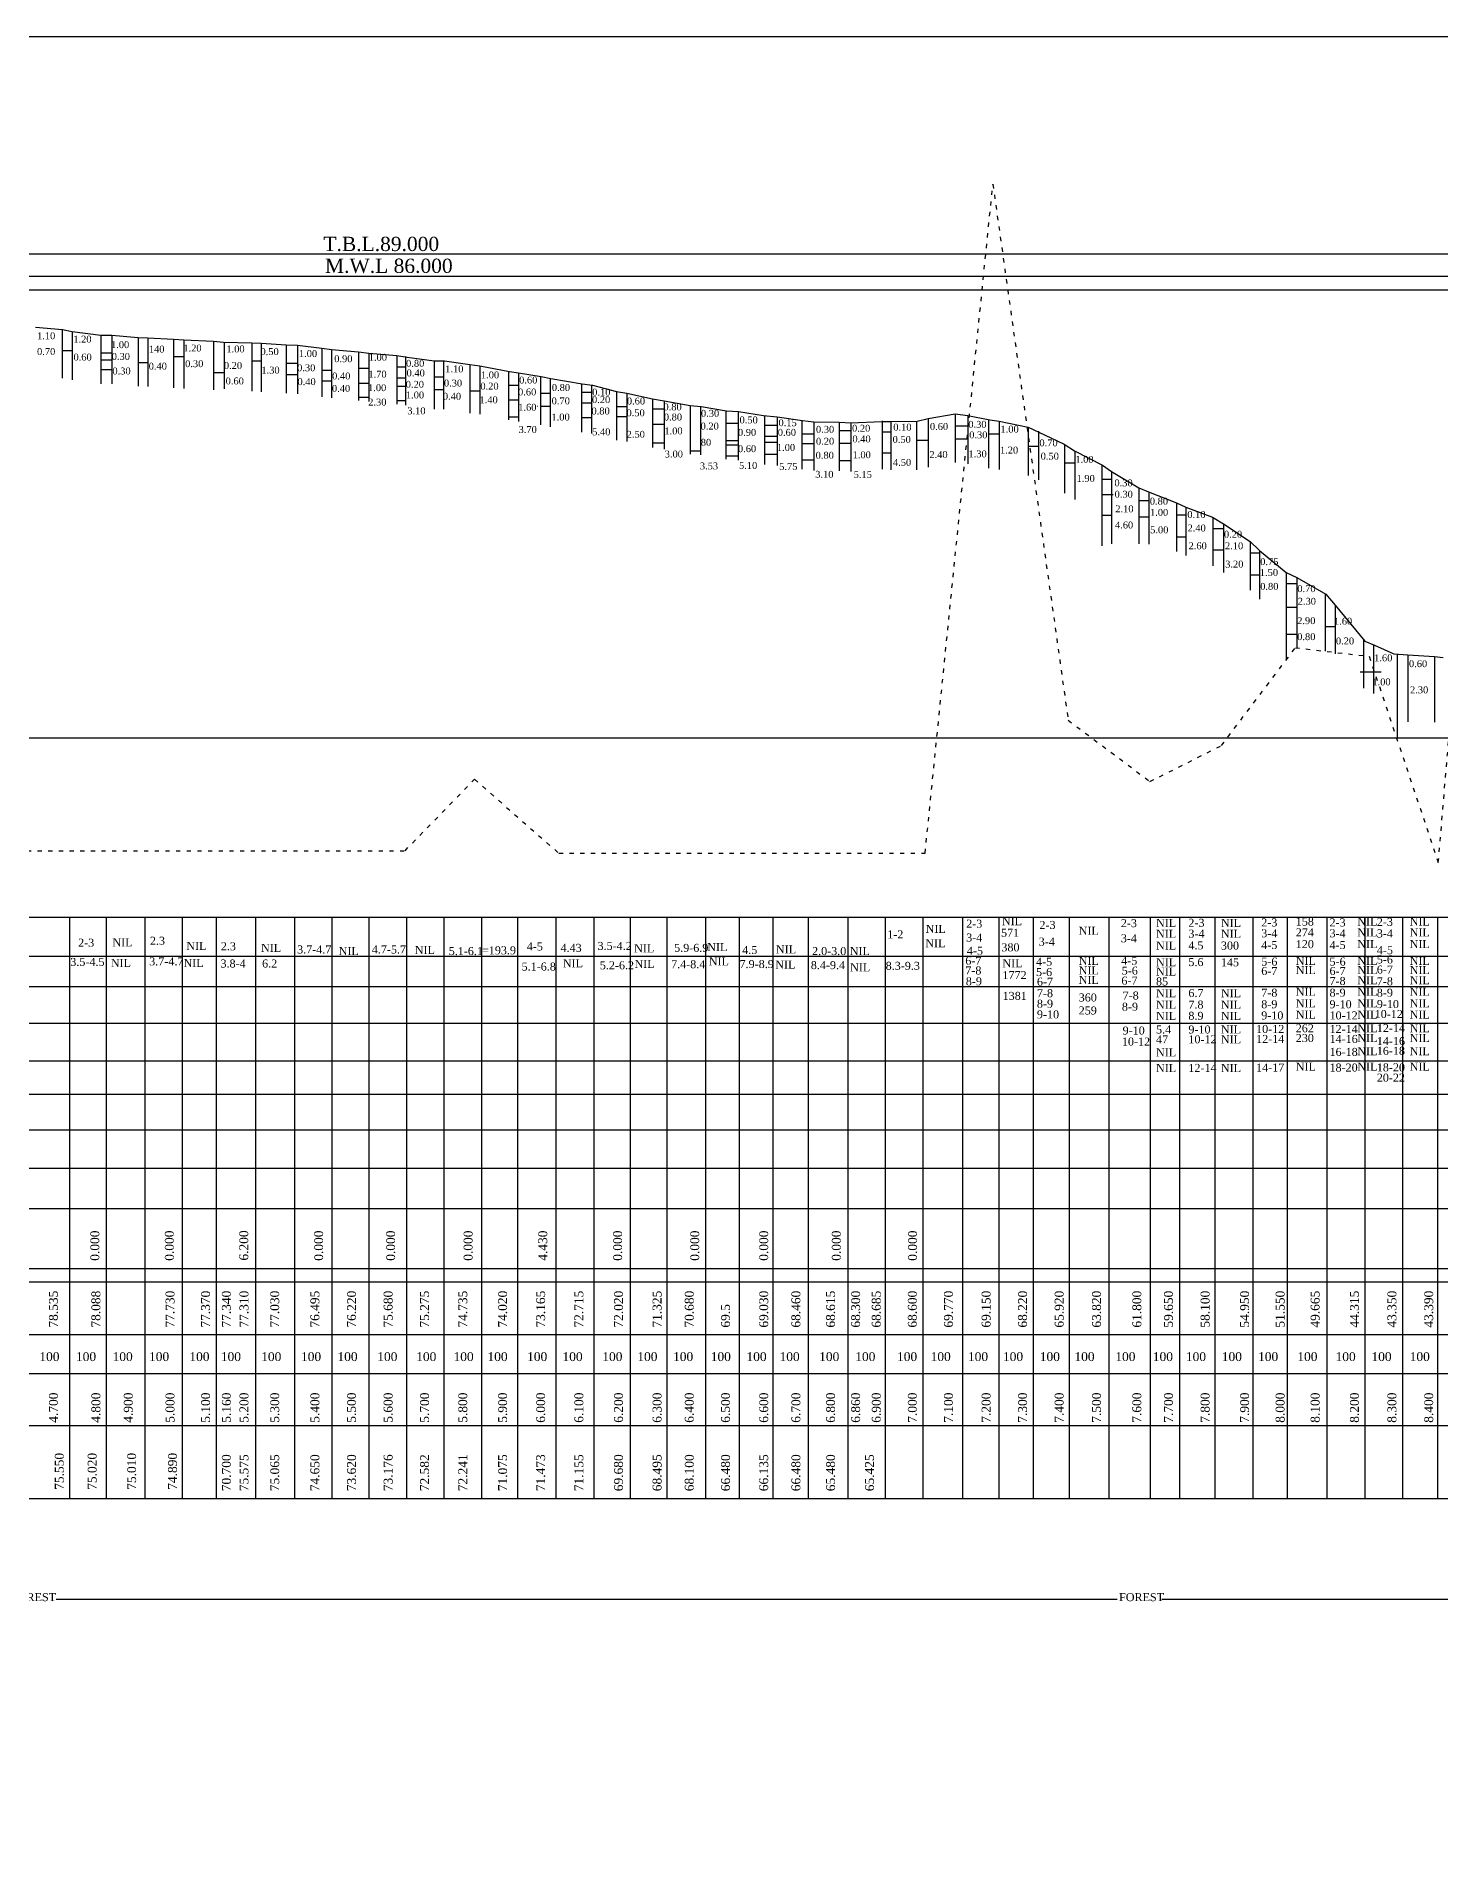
# Model space of a CAD drawing. Header units: millimetres. Extents: x 41 to 2911, y -408 to 1623.
# Drawn here: x 1171 to 1961, y 599 to 1623 of the extents above; entities that cross this region are included whole.
import ezdxf

# ---------------------------------------------------------------- set-up
doc = ezdxf.new("R2010")
doc.units = ezdxf.units.MM
doc.header["$MEASUREMENT"] = 0
doc.linetypes.add('ACAD_ISO03W100', pattern=[30, 12, -18])
for name, color, linetype in [('DO LINE', 3, 'Continuous'), ('DWG.LINE', 10, 'Continuous'), ('TEXT', 7, 'Continuous')]:
    doc.layers.add(name, color=color, linetype=linetype)
doc.layers.add('TITLE', color=7, linetype='Continuous', lineweight=30)
doc.styles.get("Standard").update_dxf_attribs({"font": 'times.ttf', "height": 4.45})

msp = doc.modelspace()

# ---------------------------------------------------------------- linework, layer by layer
at = {"layer": 'DO LINE', "linetype": 'ACAD_ISO03W100', "ltscale": 0.2}
msp.add_lwpolyline([(841.2, 1165.6), (1378, 1165.6), (1417.1, 1205.8), (1464.5, 1164.2), (1670.6, 1164.2), (1708.7, 1540.4), (1751.1, 1238.9), (1797.1, 1204.5), (1837.3, 1224.7), (1878.9, 1279.7), (1920.4, 1274.9), (1959.3, 1158.9), (1977.9, 1378.4)], dxfattribs=at)
at = {"layer": 'DWG.LINE', "ltscale": 0.2}
for p, q in [((1687.5, 1404.5), (1694.6, 1404.5)), ((1665.8, 1396.5), (1672.3, 1396.5)), ((1687.5, 1397.1), (1694.6, 1397.1)), ((1706.2, 1400), (1712.3, 1400)), ((1728.6, 1393), (1734.3, 1393)), ((1749, 1383.7), (1754.9, 1383.7)), ((1770, 1374.5), (1775.5, 1374.5)), ((1770, 1365.9), (1776.4, 1365.9)), ((1770, 1354.3), (1775.5, 1354.3)), ((1790.8, 1362.5), (1796.5, 1362.5)), ((1790.8, 1353.4), (1796.8, 1353.4)), ((1812.1, 1354.5), (1817.3, 1354.5)), ((1832.5, 1346.8), (1838.5, 1346.8)), ((1812.1, 1342), (1817.2, 1342)), ((1832.5, 1334.8), (1838.5, 1334.8)), ((1853.5, 1333), (1858.8, 1333)), ((1853.5, 1320.8), (1858.8, 1320.8)), ((1873.7, 1315.9), (1879.8, 1315.9)), ((1873.7, 1302.6), (1879.8, 1302.6)), ((1895.6, 1291.7), (1901.2, 1291.7)), ((1873.7, 1287.4), (1879.8, 1287.4)), ((1915.3, 1266.1), (1927.2, 1266.1)), ((211.6, 1229.1), (2477, 1229.1)), ((1778.7, 744.6), (1181.8, 744.6)), ((2171.8, 744.6), (1803.8, 744.6))]:
    msp.add_line(p, q, dxfattribs=at)
for points in [[(214.5, 1501.2), (2523.4, 1501.2)], [(214.5, 1488.6), (2523.4, 1488.6)], [(214.5, 1480.9), (2523.4, 1480.9)], [(1170.1, 1459.9), (1185.3, 1458.6), (1190.8, 1457.6), (1206.9, 1455.5), (1213, 1455.5), (1227.9, 1454.1), (1233.3, 1453.9), (1247.8, 1453.2), (1253.5, 1452.8), (1270.3, 1452.1), (1275.8, 1451.6), (1291.9, 1451.2), (1297.1, 1450.9), (1311.2, 1450.1), (1317.6, 1449.8), (1331.3, 1448.1), (1336.7, 1447.5), (1351.9, 1446.1), (1357.7, 1445.4), (1373.4, 1444), (1379.3, 1443.2), (1394.4, 1441.1), (1400.3, 1441.1), (1414.4, 1438.9), (1420.1, 1438.3), (1436.7, 1435.1), (1441.8, 1434.3), (1454.6, 1432.3), (1460, 1431.2), (1477.7, 1428.1), (1483.4, 1427.3), (1496.9, 1423.8), (1502.7, 1422.9), (1517.2, 1419.7), (1523.7, 1418.6), (1538.5, 1415.9), (1544.7, 1415.4), (1558.9, 1413), (1565.7, 1412.5), (1579.7, 1410.4), (1587.4, 1409.5), (1601.7, 1407.5), (1607.9, 1406.7), (1622.3, 1406.5), (1628.8, 1406.2), (1646.2, 1407), (1651.4, 1407), (1666.1, 1407.1), (1672.3, 1408.6), (1687.5, 1411.2), (1694.6, 1410.4), (1707, 1407.8), (1712.3, 1407.2), (1728.6, 1403.8), (1734.5, 1401), (1748.8, 1394.1), (1754.7, 1390.5), (1770.4, 1382.3), (1775.5, 1378.9), (1790.8, 1369.7), (1796.2, 1367.4), (1812.1, 1361.2), (1817.3, 1358.8), (1832.2, 1353.2), (1838.5, 1349.3), (1853.5, 1339.4), (1858.8, 1334.4), (1873.7, 1322.1), (1879.8, 1319.3), (1896, 1309.9), (1901.2, 1303.6), (1917.9, 1283.4), (1923.4, 1281.1), (1934.2, 1276.2), (1942.2, 1275.7), (1957.2, 1274.8), (1962, 1274.2)], [(1185.2, 1458.6), (1185.2, 1431.3)], [(1190.8, 1457.6), (1190.8, 1430.3)], [(1206.9, 1455.5), (1206.9, 1428.2)], [(1213, 1455.5), (1213, 1428.2)], [(1185.2, 1446.8), (1190.8, 1446.8)], [(1206.9, 1445.6), (1213, 1445.6)], [(1227.9, 1454.1), (1227.9, 1426.8)], [(1233.3, 1453.9), (1233.3, 1426.6)], [(1247.8, 1453.2), (1247.8, 1425.9)], [(1253.5, 1452.8), (1253.5, 1425.5)], [(1270.3, 1452.1), (1270.3, 1424.8)], [(1276.3, 1451.6), (1276.3, 1425.3)], [(1291.9, 1451.2), (1291.9, 1423.9)], [(1297.1, 1450.9), (1297.1, 1423.6)], [(1311.2, 1450.1), (1311.2, 1422.8)], [(1317.6, 1449.8), (1317.6, 1422.5)], [(1331.3, 1448.1), (1331.3, 1420.8)], [(1336.7, 1447.5), (1336.7, 1420.2)], [(1351.9, 1446.1), (1351.9, 1418.8)], [(1357.7, 1445.4), (1357.7, 1418.1)], [(1206.9, 1441.7), (1213, 1441.7)], [(1206.9, 1436.2), (1213, 1436.2)], [(1227.9, 1440.2), (1233.3, 1440.2)], [(1247.8, 1443.5), (1253.5, 1443.5)], [(1291.9, 1441), (1297.1, 1441)], [(1311.2, 1439.8), (1317.6, 1439.8)], [(1331.3, 1435.8), (1336.7, 1435.8)], [(1351.9, 1437), (1357.7, 1437)], [(1373.4, 1444), (1373.4, 1416.7)], [(1373.4, 1437.6), (1378.2, 1437.6)], [(1378.2, 1443.4), (1378.2, 1416.1)], [(1394.4, 1441.1), (1394.4, 1413.8)], [(1399.6, 1441.1), (1399.6, 1413.8)], [(1414.4, 1438.9), (1414.4, 1411.6)], [(1420.1, 1438.3), (1420.1, 1411)], [(1436.3, 1435.2), (1436.3, 1407.9)], [(1270.3, 1434.4), (1276.3, 1434.4)], [(1311.2, 1433.4), (1317.6, 1433.4)], [(1331.3, 1429.8), (1336.7, 1429.8)], [(1351.9, 1428.5), (1357.7, 1428.5)], [(1373.4, 1431.4), (1378.2, 1431.4)], [(1373.4, 1426.8), (1378.2, 1426.8)], [(1394.4, 1432.1), (1399.6, 1432.1)], [(1394.4, 1425), (1399.6, 1425)], [(1436.3, 1427.3), (1441.8, 1427.3)], [(1441.8, 1434.3), (1441.8, 1407)], [(1454.2, 1432.4), (1454.2, 1405.1)], [(1459.6, 1431.3), (1459.6, 1404)], [(1477.3, 1428.2), (1477.3, 1400.9)], [(1482.9, 1427.4), (1482.9, 1400.1)], [(1351.9, 1420.6), (1357.7, 1420.6)], [(1373.4, 1418.8), (1378.1, 1418.8)], [(1414.4, 1424.1), (1420.1, 1424.1)], [(1436.3, 1419.1), (1441.8, 1419.1)], [(1452.3, 1415.5), (1452.5, 1415.5)], [(1454.2, 1422.9), (1459.6, 1422.9)], [(1454.2, 1415.5), (1459.6, 1415.5)], [(1477.3, 1423.4), (1482.9, 1423.4)], [(1477.3, 1417.4), (1482.9, 1417.4)], [(1496.9, 1423.8), (1496.9, 1396.5)], [(1496.9, 1415.3), (1502.7, 1415.3)], [(1502.7, 1422.9), (1502.7, 1395.6)], [(1517.2, 1419.7), (1517.2, 1392.4)], [(1523.7, 1418.6), (1523.7, 1391.3)], [(1538.5, 1415.9), (1538.5, 1388.6)], [(1544.2, 1415.4), (1544.2, 1388.1)], [(1436.3, 1409.6), (1441.8, 1409.6)], [(1477.3, 1409.2), (1482.9, 1409.2)], [(1496.9, 1409.8), (1502.7, 1409.8)], [(1517.2, 1414), (1523.7, 1414)], [(1517.2, 1405.5), (1523.7, 1405.5)], [(1558.4, 1413), (1558.4, 1385.7)], [(1558.4, 1406), (1565.4, 1406)], [(1565.4, 1412.5), (1565.4, 1385.2)], [(1580.2, 1410), (1580.2, 1382.7)], [(1580.2, 1404.9), (1587.4, 1404.9)], [(1587.4, 1409.5), (1587.4, 1382.2)], [(1601.3, 1407.5), (1601.3, 1380.2)], [(1607.9, 1406.7), (1607.9, 1379.4)], [(1622.3, 1406.5), (1622.3, 1379.2)], [(1628.8, 1406.2), (1628.8, 1378.9)], [(1646.4, 1407.4), (1646.4, 1380.1)], [(1651.4, 1407), (1651.4, 1379.7)], [(1665.8, 1407.1), (1665.8, 1379.8)], [(1672.3, 1408.6), (1672.3, 1381.3)], [(1687.5, 1411.2), (1687.5, 1383.9)], [(1694.6, 1410.4), (1694.6, 1383.1)], [(1706.3, 1408), (1706.3, 1380.7)], [(1712.3, 1407.2), (1712.3, 1379.9)], [(1728.6, 1403.8), (1728.6, 1376.5)], [(1517.2, 1394.9), (1523.7, 1394.9)], [(1558.4, 1396.2), (1565.4, 1396.2)], [(1558.4, 1393.9), (1565.4, 1393.9)], [(1580.2, 1398.7), (1587.4, 1398.7)], [(1580.2, 1395.3), (1587.4, 1395.3)], [(1601.3, 1400), (1607.9, 1400)], [(1601.3, 1394.6), (1607.9, 1394.6)], [(1622.3, 1401.9), (1628.8, 1401.9)], [(1622.3, 1394.8), (1628.8, 1394.8)], [(1646.4, 1401.1), (1651.4, 1401.1)], [(1734.3, 1401.5), (1734.3, 1374.2)], [(1749, 1393.9), (1749, 1366.6)], [(1538.5, 1390.5), (1544.2, 1390.5)], [(1558.4, 1387.6), (1565.4, 1387.6)], [(1580.2, 1388.5), (1587.4, 1388.5)], [(1601.3, 1385.3), (1607.9, 1385.3)], [(1622.3, 1385), (1628.8, 1385)], [(1646.4, 1389.4), (1651.4, 1389.4)], [(1754.9, 1390.4), (1754.9, 1363.1)], [(1770, 1382.5), (1770, 1337)], [(1775.5, 1378.9), (1775.5, 1338.1)], [(1790.8, 1369.7), (1790.8, 1338.2)], [(1796.5, 1367.3), (1796.5, 1337.9)], [(1812.1, 1361.2), (1812.1, 1333.9)], [(1817.2, 1358.8), (1817.2, 1331.5)], [(1832.5, 1353), (1832.5, 1325.7)], [(1838.5, 1349.3), (1838.5, 1322)], [(1853.5, 1339.4), (1853.5, 1312.1)], [(1858.8, 1334.4), (1858.8, 1307.1)], [(1873.7, 1322.1), (1873.7, 1272.8)], [(1879.8, 1319.3), (1879.8, 1279.6)], [(1895.6, 1310.1), (1895.6, 1277.8)], [(1901.2, 1303.6), (1901.2, 1276.3)], [(1917.3, 1284.2), (1917.3, 1256.9)], [(1922.9, 1281.3), (1922.9, 1254)], [(1936.1, 1276), (1936.1, 1229.1)], [(1942.2, 1275.7), (1942.2, 1238)], [(1957.2, 1274.8), (1957.2, 1237.8)], [(142.8, 1128.2), (2523.4, 1128.2)], [(1189.3, 1128.2), (1189.3, 801.4)], [(1209.8, 1128.2), (1209.8, 801.4)], [(1231.6, 1128.2), (1231.6, 801.4)], [(1252.6, 1128.2), (1252.6, 801.4)], [(1271.8, 1128.2), (1271.8, 801.4)], [(1293.8, 1128.2), (1293.8, 801.4)], [(1315.9, 1128.2), (1315.9, 801.4)], [(1336.8, 1128.2), (1336.8, 801.4)], [(1357.6, 1128.2), (1357.6, 801.4)], [(1378.8, 1128.2), (1378.8, 801.4)], [(1399.9, 1128.2), (1399.9, 801.4)], [(1421, 1128.2), (1421, 801.4)], [(1441.2, 1128.2), (1441.2, 801.4)], [(1462.9, 1128.2), (1462.9, 801.4)], [(1484.2, 1128.2), (1484.2, 801.4)], [(1504.7, 1128.2), (1504.7, 801.4)], [(1525.3, 1128.2), (1525.3, 801.4)], [(1547, 1128.2), (1547, 801.4)], [(1565.9, 1128.2), (1565.9, 801.4)], [(1584.9, 1128.2), (1584.9, 801.4)], [(1604.8, 1128.2), (1604.8, 801.4)], [(1627.2, 1128.2), (1627.2, 801.4)], [(1648.2, 1128.2), (1648.2, 801.4)], [(1669.3, 1128.2), (1669.3, 801.4)], [(1691.7, 1128.2), (1691.7, 801.4)], [(1712, 1128.2), (1712, 801.4)], [(1731.3, 1128.2), (1731.3, 801.4)], [(1751.6, 1128.2), (1751.6, 801.4)], [(1773.9, 1128.2), (1773.9, 801.4)], [(1797.2, 1128.2), (1797.2, 801.4)], [(1813.7, 1128.2), (1813.7, 801.4)], [(1833.6, 1128.2), (1833.6, 801.4)], [(1855, 1128.2), (1855, 801.4)], [(1874.3, 1128.2), (1874.3, 801.4)], [(1896.6, 1128.2), (1896.6, 801.4)], [(1917.9, 1128.2), (1917.9, 801.4)], [(1939.1, 1128.2), (1939.1, 801.4)], [(1958.9, 1128.2), (1958.9, 801.4)], [(216.1, 1106.2), (2523.1, 1106.2)], [(216.4, 1089.3), (2523.4, 1089.3)], [(216.4, 1068.6), (2523.4, 1068.6)], [(216.4, 1047.4), (2523.4, 1047.4)], [(216.4, 1028.7), (2523.4, 1028.7)], [(216.4, 1008.7), (2523.4, 1008.7)], [(216.4, 987), (2523.4, 987)], [(142.8, 964.3), (2523.4, 964.3)], [(142.8, 930.7), (2523.4, 930.7)], [(142.8, 923.2), (2523.4, 923.2)], [(142.8, 893.6), (2523.4, 893.6)], [(142.8, 871.6), (2523.4, 871.6)], [(142.8, 842.4), (2523.4, 842.4)], [(216.4, 801.4), (2523.4, 801.4)]]:
    msp.add_lwpolyline(points, dxfattribs=at)
at = {"layer": 'TITLE', "lineweight": 30, "ltscale": 0.2}
msp.add_lwpolyline([(40.9, 1623.5), (2910.6, 1623.5), (2910.6, -407.8), (40.9, -407.8)], close=True, dxfattribs=at)

# ---------------------------------------------------------------- texts
at = {"layer": 'TEXT'}
for s, height, p in [('T.B.L.89.000', 8, (1332.1, 1502.8)), ('M.W.L 86.000', 8, (1333, 1490.5)), ('1.10', 3.88, (1171, 1453.2)), ('1.20', 3.88, (1191.4, 1451.3)), ('0.70', 3.88, (1171, 1444.3)), ('0.60', 3.88, (1191.5, 1441.2)), ('1.00', 3.88, (1212.6, 1448.2)), ('0.30', 3.88, (1213, 1441.6)), ('140', 3.88, (1233.9, 1445.7)), ('1.20', 3.88, (1253.3, 1446.3)), ('1.00', 3.88, (1277.5, 1445.8)), ('0.50', 3.88, (1296.7, 1444.3)), ('1.00', 3.88, (1318.3, 1443.2)), ('1.00', 3.88, (1357.6, 1441.1)), ('0.30', 3.88, (1213.4, 1433.4)), ('0.40', 3.88, (1233.8, 1436.1)), ('0.30', 3.88, (1254.3, 1437.5)), ('0.20', 3.88, (1276.1, 1436.5)), ('1.30', 3.88, (1297.2, 1433.9)), ('0.30', 3.88, (1317.3, 1435.2)), ('0.40', 3.88, (1337, 1430.6)), ('0.90', 3.88, (1338.2, 1440.3)), ('1.70', 3.88, (1357.4, 1431.6)), ('0.80', 3.88, (1378.6, 1437.7)), ('0.40', 3.88, (1378.9, 1432.3)), ('1.10', 3.88, (1400.6, 1434.6)), ('1.00', 3.88, (1420.7, 1431.2)), ('0.60', 3.88, (1277.1, 1427.8)), ('0.40', 3.88, (1317.5, 1427.4)), ('0.40', 3.88, (1336.9, 1423.6)), ('1.00', 3.88, (1357.2, 1424)), ('0.20', 3.88, (1378.4, 1425.9)), ('0.30', 3.88, (1399.9, 1426.6)), ('0.20', 3.88, (1420.4, 1424.9)), ('0.60', 3.88, (1441.6, 1421.6)), ('0.60', 3.88, (1442.2, 1428.3)), ('0.80', 3.88, (1460.6, 1424.1)), ('0.10', 3.88, (1483.3, 1421.5)), ('2.30', 3.88, (1357.3, 1415.9)), ('1.00', 3.88, (1378.5, 1419.9)), ('3.10', 3.88, (1379.3, 1411)), ('0.40', 3.88, (1399.3, 1419.2)), ('1.40', 3.88, (1419.9, 1417.2)), ('1.60', 3.88, (1441.7, 1413)), ('0.70', 3.88, (1460.5, 1416.6)), ('0.80', 3.88, (1482.9, 1410.9)), ('0.20', 3.88, (1483.2, 1417.3)), ('0.60', 3.88, (1502.8, 1416.5)), ('0.80', 3.88, (1523.4, 1413.2)), ('3.70', 3.88, (1441.9, 1400.5)), ('1.00', 3.88, (1460.4, 1407.5)), ('0.50', 3.88, (1502.6, 1409.9)), ('0.80', 3.88, (1523.6, 1407.5)), ('0.20', 3.88, (1544.3, 1402.4)), ('0.30', 3.88, (1544.5, 1409.6)), ('0.50', 3.88, (1566.2, 1405.9)), ('0.15', 3.88, (1588.1, 1404.3)), ('0.30', 3.88, (1609.2, 1400.6)), ('0.20', 3.88, (1629.5, 1401.2)), ('0.10', 3.88, (1652.7, 1401.8)), ('0.60', 3.88, (1673.3, 1402.2)), ('0.30', 3.88, (1694.9, 1403.4)), ('1.00', 3.88, (1713, 1400.7)), ('5.40', 3.88, (1483.3, 1399.2)), ('2.50', 3.88, (1502.7, 1397.8)), ('1.00', 3.88, (1523.9, 1399.7)), ('80', 3.88, (1544.4, 1393.3)), ('0.90', 3.88, (1565.3, 1398.9)), ('0.60', 3.88, (1565.3, 1389.7)), ('1.00', 3.88, (1587.2, 1390.4)), ('0.60', 3.88, (1587.7, 1398.9)), ('0.20', 3.88, (1609.2, 1393.9)), ('0.40', 3.88, (1629.7, 1395.2)), ('0.50', 3.88, (1652.3, 1394.9)), ('0.30', 3.88, (1695.4, 1397.5)), ('0.70', 3.88, (1734.9, 1393)), ('3.00', 3.88, (1524.1, 1386.7)), ('3.53', 3.88, (1543.9, 1380)), ('5.10', 3.88, (1565.9, 1380.3)), ('5.75', 3.88, (1588.5, 1379.7)), ('0.80', 3.88, (1609, 1386)), ('1.00', 3.88, (1629.8, 1386.3)), ('4.50', 3.88, (1652.5, 1382)), ('2.40', 3.88, (1673, 1386.4)), ('1.30', 3.88, (1695, 1386.8)), ('1.20', 3.88, (1712.7, 1388.9)), ('0.50', 3.88, (1735.6, 1385.5)), ('1.00', 3.88, (1755.1, 1383.7)), ('3.10', 3.88, (1608.8, 1375.3)), ('5.15', 3.88, (1630.4, 1375.2)), ('1.90', 3.88, (1755.8, 1373)), ('0.30', 3.88, (1777.1, 1370.5)), ('0.30', 3.88, (1777.2, 1364.1)), ('0.80', 3.88, (1797, 1360.2)), ('2.10', 3.88, (1777.6, 1355.9)), ('1.00', 3.88, (1797.1, 1353.9)), ('0.10', 3.88, (1818.1, 1352.7)), ('4.60', 3.88, (1777.4, 1346.8)), ('5.00', 3.88, (1797.2, 1344.1)), ('2.40', 3.88, (1818.2, 1345.1)), ('0.20', 3.88, (1838.7, 1341.6)), ('2.60', 3.88, (1818.8, 1335.1)), ('2.10', 3.88, (1839.3, 1335.1)), ('3.20', 3.88, (1839.4, 1324.8)), ('0.75', 3.88, (1859.1, 1326.2)), ('1.50', 3.88, (1858.9, 1320.1)), ('0.80', 3.88, (1859.1, 1312.3)), ('0.70', 3.88, (1880, 1311)), ('2.30', 3.88, (1880.2, 1303.9)), ('2.90', 3.88, (1879.9, 1293)), ('1.60', 3.88, (1900.6, 1292.7)), ('0.80', 3.88, (1879.9, 1284)), ('0.20', 3.88, (1901.7, 1281.6)), ('1.60', 3.88, (1923.2, 1272.1)), ('0.60', 3.88, (1942.8, 1268.8)), ('1.00', 3.88, (1922.2, 1258.6)), ('2.30', 3.88, (1943.4, 1254.1)), ('NIL', 4.5, (1713.8, 1123.7)), ('2-3', 4.5, (1780.7, 1122.6)), ('NIL', 4.5, (1800.5, 1122.7)), ('2-3', 4.5, (1818.7, 1122.8)), ('NIL', 4.5, (1837, 1122.7)), ('2-3', 4.5, (1859.7, 1123)), ('158', 4.5, (1879.1, 1123.5)), ('2-3', 4.5, (1898.1, 1123)), ('NIL', 4.5, (1913.7, 1123.5)), ('2-3', 4.5, (1924.7, 1123.3)), ('NIL', 4.5, (1943.2, 1123.5)), ('2.3', 4.5, (1234.5, 1112.7)), ('1-2', 4.5, (1649.3, 1116.3)), ('NIL', 4.5, (1670.9, 1119.4)), ('2-3', 4.5, (1693.7, 1122.3)), ('3-4', 4.5, (1693.7, 1114.5)), ('571', 4.5, (1713.3, 1117.2)), ('2-3', 4.5, (1734.9, 1121.6)), ('NIL', 4.5, (1757, 1118.3)), ('3-4', 4.5, (1780.7, 1114.1)), ('NIL', 4.5, (1800.5, 1116.6)), ('3-4', 4.5, (1818.7, 1116.7)), ('NIL', 4.5, (1837, 1116.6)), ('3-4', 4.5, (1859.7, 1116.9)), ('274', 4.5, (1879.1, 1117.4)), ('3-4', 4.5, (1898.1, 1116.9)), ('NIL', 4.5, (1913.7, 1117.4)), ('3-4', 4.5, (1924.7, 1116.8)), ('NIL', 4.5, (1943.2, 1117.4)), ('2-3', 4.5, (1194.1, 1111.6)), ('NIL', 4.5, (1213.4, 1111.8)), ('NIL', 4.5, (1255, 1109.8)), ('2.3', 4.5, (1274.4, 1109.6)), ('NIL', 4.5, (1297, 1108.7)), ('3.7-4.7', 4.5, (1317.3, 1107.8)), ('NIL', 4.5, (1340.7, 1106.9)), ('4.7-5.7', 4.5, (1359.3, 1107.8)), ('NIL', 4.5, (1383.5, 1107.5)), ('5.1-6.1', 4.5, (1402.6, 1106.9)), ('=193.9', 4.5, (1421.3, 1107.3)), ('4-5', 4.5, (1446.5, 1109.5)), ('4.43', 4.5, (1465.5, 1108.7)), ('3.5-4.2', 4.5, (1486.3, 1109.8)), ('NIL', 4.5, (1506.9, 1108.4)), ('5.9-6.9', 4.5, (1529.4, 1108.7)), ('NIL', 4.5, (1548, 1109.1)), ('4.5', 4.5, (1567.7, 1107.5)), ('NIL', 4.5, (1586.7, 1107.8)), ('2.0-3.0', 4.5, (1607, 1106.9)), ('NIL', 4.5, (1628.2, 1106.9)), ('NIL', 4.5, (1670.7, 1111.3)), ('4-5', 4.5, (1694.1, 1107.1)), ('380', 4.5, (1713.5, 1109)), ('3-4', 4.5, (1734.5, 1112.2)), ('NIL', 4.5, (1800.5, 1110)), ('4.5', 4.5, (1818.7, 1110.1)), ('300', 4.5, (1837, 1110)), ('4-5', 4.5, (1859.7, 1110.3)), ('120', 4.5, (1879.1, 1110.8)), ('4-5', 4.5, (1898.1, 1110.3)), ('NIL', 4.5, (1913.7, 1110.8)), ('4-5', 4.5, (1924.7, 1107.4)), ('5-6', 4.5, (1924.7, 1102.2)), ('NIL', 4.5, (1943.2, 1110.8)), ('3.5-4.5', 4.5, (1189.7, 1100.8)), ('NIL', 4.5, (1212.5, 1100.2)), ('3.7-4.7', 4.5, (1234.1, 1101.1)), ('NIL', 4.5, (1253.4, 1100.2)), ('3.8-4', 4.5, (1274.2, 1099.9)), ('6.2', 4.5, (1297.6, 1099.9)), ('5.1-6.8', 4.5, (1443.6, 1098.2)), ('NIL', 4.5, (1466.8, 1100)), ('5.2-6.2', 4.5, (1487.6, 1098.9)), ('NIL', 4.5, (1507.1, 1099.7)), ('7.4-8.4', 4.5, (1527.7, 1099.5)), ('NIL', 4.5, (1548.9, 1101.1)), ('7.9-8.9', 4.5, (1566.2, 1099.6)), ('NIL', 4.5, (1586.3, 1099.3)), ('8.4-9.4', 4.5, (1606.3, 1099)), ('NIL', 4.5, (1628.4, 1097.7)), ('8.3-9.3', 4.5, (1648.4, 1098.6)), ('6-7', 4.5, (1693.2, 1101.5)), ('7-8', 4.5, (1693.2, 1096)), ('NIL', 4.5, (1714.1, 1100)), ('1772', 4.5, (1714.1, 1093.4)), ('4-5', 4.5, (1733, 1100.9)), ('5-6', 4.5, (1733, 1095.1)), ('NIL', 4.5, (1757, 1101.4)), ('NIL', 4.5, (1757, 1096)), ('4-5', 4.5, (1780.9, 1101.5)), ('5-6', 4.5, (1781.2, 1095.9)), ('NIL', 4.5, (1800.5, 1100.6)), ('NIL', 4.5, (1800.5, 1095.4)), ('5.6', 4.5, (1818.7, 1100.7)), ('145', 4.5, (1837, 1100.6)), ('6-7', 4.5, (1859.7, 1095.7)), ('5-6', 4.5, (1859.7, 1101)), ('NIL', 4.5, (1879.1, 1101.4)), ('NIL', 4.5, (1879.1, 1096.2)), ('6-7', 4.5, (1898.1, 1095.7)), ('5-6', 4.5, (1898.1, 1101)), ('NIL', 4.5, (1913.7, 1101.4)), ('NIL', 4.5, (1913.7, 1096.2)), ('6-7', 4.5, (1924.7, 1096.5)), ('NIL', 4.5, (1943.2, 1101.4)), ('NIL', 4.5, (1943.2, 1096.2)), ('8-9', 4.5, (1693.5, 1089.9)), ('1381', 4.5, (1714.2, 1081.7)), ('6-7', 4.5, (1733.5, 1089.7)), ('7-8', 4.5, (1733.5, 1083.2)), ('NIL', 4.5, (1757, 1090.7)), ('6-7', 4.5, (1781, 1090.3)), ('7-8', 4.5, (1781.7, 1081.9)), ('NIL', 4.5, (1800.5, 1083.2)), ('85', 4.5, (1800.5, 1089.8)), ('6.7', 4.5, (1818.7, 1083.3)), ('NIL', 4.5, (1837, 1083.2)), ('7-8', 4.5, (1859.7, 1083.5)), ('NIL', 4.5, (1879.1, 1084)), ('8-9', 4.5, (1898.1, 1083.5)), ('7-8', 4.5, (1898.1, 1090.1)), ('NIL', 4.5, (1913.7, 1090.5)), ('NIL', 4.5, (1913.7, 1084)), ('8-9', 4.5, (1924.7, 1083.5)), ('7-8', 4.5, (1924.7, 1089.9)), ('NIL', 4.5, (1943.2, 1090.5)), ('NIL', 4.5, (1943.2, 1084)), ('9-10', 4.5, (1733.5, 1071.3)), ('8-9', 4.5, (1733.5, 1077.3)), ('360', 4.5, (1757, 1080.8)), ('259', 4.5, (1757, 1073.5)), ('8-9', 4.5, (1781.3, 1075.6)), ('NIL', 4.5, (1800.5, 1076.7)), ('7.8', 4.5, (1818.7, 1076.8)), ('NIL', 4.5, (1837, 1076.7)), ('8-9', 4.5, (1859.7, 1077)), ('NIL', 4.5, (1879.1, 1077.5)), ('9-10', 4.5, (1898.1, 1077)), ('NIL', 4.5, (1913.7, 1077.5)), ('10-12', 4.5, (1923.5, 1071.5)), ('9-10', 4.5, (1924.7, 1077.1)), ('NIL', 4.5, (1943.2, 1077.5)), ('9-10', 4.5, (1781.7, 1062.2)), ('NIL', 4.5, (1800.5, 1070.4)), ('5.4', 4.5, (1800.5, 1062.8)), ('8.9', 4.5, (1818.7, 1070.5)), ('9-10', 4.5, (1818.7, 1062.8)), ('NIL', 4.5, (1837, 1070.4)), ('NIL', 4.5, (1837, 1062.8)), ('10-12', 4.5, (1856.8, 1063.1)), ('9-10', 4.5, (1859.7, 1070.7)), ('NIL', 4.5, (1879.1, 1071.2)), ('262', 4.5, (1879.1, 1063.5)), ('10-12', 4.5, (1898.1, 1070.7)), ('12-14', 4.5, (1898.1, 1063.1)), ('NIL', 4.5, (1913.7, 1071.2)), ('NIL', 4.5, (1913.7, 1063.5)), ('12-14', 4.5, (1924.7, 1063.6)), ('NIL', 4.5, (1943.2, 1071.2)), ('NIL', 4.5, (1943.2, 1063.5)), ('10-12', 4.5, (1781.3, 1056)), ('47', 4.5, (1800.5, 1057.2)), ('10-12', 4.5, (1818.7, 1057.3)), ('NIL', 4.5, (1837, 1057.2)), ('12-14', 4.5, (1856.8, 1057.5)), ('230', 4.5, (1879.1, 1058)), ('14-16', 4.5, (1898.1, 1057.5)), ('NIL', 4.5, (1913.7, 1058)), ('14-16', 4.5, (1924.7, 1056.3)), ('NIL', 4.5, (1943.2, 1058)), ('NIL', 4.5, (1800.5, 1049.9)), ('NIL', 4.5, (1800.5, 1041.1)), ('12-14', 4.5, (1818.7, 1041.2)), ('NIL', 4.5, (1837, 1041.1)), ('14-17', 4.5, (1856.8, 1041.4)), ('NIL', 4.5, (1879.1, 1041.9)), ('16-18', 4.5, (1898.1, 1050.2)), ('18-20', 4.5, (1898.1, 1041.4)), ('NIL', 4.5, (1913.7, 1050.6)), ('NIL', 4.5, (1913.7, 1041.9)), ('16-18', 4.5, (1924.7, 1050.8)), ('18-20', 4.5, (1924.7, 1041.5)), ('NIL', 4.5, (1943.2, 1050.6)), ('NIL', 4.5, (1943.2, 1041.9)), ('20-22', 4.5, (1924.7, 1035.7)), ('100', 5, (1172.3, 878.6)), ('100', 5, (1192.9, 878.6)), ('100', 5, (1213.5, 878.6)), ('100', 5, (1234, 878.6)), ('100', 5, (1256.7, 878.6)), ('100', 5, (1274.4, 878.6)), ('100', 5, (1297.1, 878.6)), ('100', 5, (1319.5, 878.6)), ('100', 5, (1340, 878.6)), ('100', 5, (1362.4, 878.6)), ('100', 5, (1384.3, 878.6)), ('100', 5, (1405.3, 878.6)), ('100', 5, (1424.4, 878.6)), ('100', 5, (1446.7, 878.6)), ('100', 5, (1466.6, 878.6)), ('100', 5, (1489, 878.6)), ('100', 5, (1508.7, 878.6)), ('100', 5, (1528.8, 878.6)), ('100', 5, (1550, 878.6)), ('100', 5, (1570.1, 878.6)), ('100', 5, (1588.7, 878.6)), ('100', 5, (1611, 878.6)), ('100', 5, (1631.3, 878.6)), ('100', 5, (1654.8, 878.6)), ('100', 5, (1673.7, 878.6)), ('100', 5, (1694.7, 878.6)), ('100', 5, (1714.4, 878.6)), ('100', 5, (1735.1, 878.6)), ('100', 5, (1754.6, 878.6)), ('100', 5, (1777.6, 878.6)), ('100', 5, (1798.7, 878.6)), ('100', 5, (1817.3, 878.6)), ('100', 5, (1837.5, 878.6)), ('100', 5, (1857.9, 878.6)), ('100', 5, (1880, 878.6)), ('100', 5, (1901.5, 878.6)), ('100', 5, (1921.7, 878.6)), ('100', 5, (1943.2, 878.6)), ('NON-FOREST', 4.5, (1139.4, 743.6)), ('FOREST', 4.5, (1779.7, 743.6))]:
    msp.add_text(s, height=height, dxfattribs=at).set_placement(p)
for s, p in [('0.000', (1206, 935)), ('0.000', (1247.9, 935)), ('6.200', (1289.8, 935.1)), ('0.000', (1331.9, 935)), ('0.000', (1372.4, 935)), ('0.000', (1416, 935)), ('4.430', (1458, 935)), ('0.000', (1500.1, 935)), ('0.000', (1543.5, 935)), ('0.000', (1582.3, 935)), ('0.000', (1623.1, 935)), ('0.000', (1666, 935)), ('78.535', (1182.7, 897.4)), ('78.088', (1206.6, 897.4)), ('77.730', (1248.3, 897.4)), ('77.370', (1268.3, 897.4)), ('77.340', (1280, 897.4)), ('77.310', (1289.9, 897.4)), ('77.030', (1307.2, 897.4)), ('76.495', (1329.8, 897.4)), ('76.220', (1350.4, 897.4)), ('75.680', (1371, 897.4)), ('75.275', (1391.5, 897.4)), ('74.735', (1413, 897.4)), ('74.020', (1435.4, 897.4)), ('73.165', (1456.8, 897.4)), ('72.715', (1478.3, 897.4)), ('72.020', (1500.6, 897.4)), ('71.325', (1522.3, 897.4)), ('70.680', (1540.4, 897.4)), ('69.030', (1582.3, 897.4)), ('68.460', (1600.4, 897.4)), ('68.615', (1619.9, 897.4)), ('68.300', (1634, 897.4)), ('68.685', (1645.6, 897.4)), ('68.600', (1665.9, 897.4)), ('69.770', (1686.2, 897.4)), ('69.150', (1707.4, 897.4)), ('68.220', (1727.9, 897.4)), ('65.920', (1748.5, 897.4)), ('63.820', (1769.5, 897.4)), ('61.800', (1792.2, 897.4)), ('59.650', (1810, 897.4)), ('58.100', (1830.6, 897.4)), ('54.950', (1852.8, 897.4)), ('51.550', (1872.8, 897.4)), ('49.665', (1892.5, 897.4)), ('44.315', (1914.6, 897.4)), ('43.350', (1935.7, 897.4)), ('43.390', (1956.4, 897.4)), ('69.5', (1560.8, 897.4)), ('4.700', (1182.7, 843.9)), ('4.800', (1206.6, 843.9)), ('4.900', (1224.8, 843.9)), ('5.000', (1248.3, 843.9)), ('5.100', (1268.3, 843.9)), ('5.160', (1280, 843.9)), ('5.200', (1289.9, 843.9)), ('5.300', (1307.2, 843.9)), ('5.400', (1329.8, 843.9)), ('5.500', (1350.4, 843.9)), ('5.600', (1371, 843.9)), ('5.700', (1391.5, 843.9)), ('5.800', (1413, 843.9)), ('5.900', (1435.4, 843.9)), ('6.000', (1456.8, 843.9)), ('6.100', (1478.3, 843.9)), ('6.200', (1500.6, 843.9)), ('6.300', (1522.3, 843.9)), ('6.400', (1540.4, 843.9)), ('6.500', (1560.8, 843.9)), ('6.600', (1582.3, 843.9)), ('6.700', (1600.4, 843.9)), ('6.800', (1619.9, 843.9)), ('6.860', (1634, 843.9)), ('6.900', (1645.6, 843.9)), ('7.000', (1665.9, 843.9)), ('7.100', (1686.2, 843.9)), ('7.200', (1707.4, 843.9)), ('7.300', (1727.9, 843.9)), ('7.400', (1748.5, 843.9)), ('7.500', (1769.5, 843.9)), ('7.600', (1792.2, 843.9)), ('7.700', (1810, 843.9)), ('7.800', (1830.6, 843.9)), ('7.900', (1852.8, 843.9)), ('8.000', (1872.8, 843.9)), ('8.100', (1892.5, 843.9)), ('8.200', (1914.6, 843.9)), ('8.300', (1935.7, 843.9)), ('8.400', (1956.4, 843.9)), ('75.550', (1186, 806.2)), ('75.020', (1204.5, 806.2)), ('75.010', (1226.7, 806.2)), ('74.890', (1249.7, 806.2)), ('70.700', (1280, 805.4)), ('75.575', (1289.9, 805.4)), ('75.065', (1307.2, 805.4)), ('74.650', (1329.8, 805.4)), ('73.620', (1350.4, 805.4)), ('73.176', (1371, 805.4)), ('72.582', (1391.5, 805.4)), ('72.241', (1413, 805.4)), ('71.075', (1435.4, 805.4)), ('71.473', (1456.8, 805.4)), ('71.155', (1478.3, 805.4)), ('69.680', (1500.6, 805.4)), ('68.495', (1522.3, 805.4)), ('68.100', (1540.4, 805.4)), ('66.480', (1560.8, 805.4)), ('66.135', (1582.3, 805.4)), ('66.480', (1600.4, 805.4)), ('65.480', (1619.9, 805.4)), ('65.425', (1641.8, 805.4))]:
    msp.add_text(s, height=5, rotation=90, dxfattribs=at).set_placement(p)

doc.saveas('drawing.dxf')
